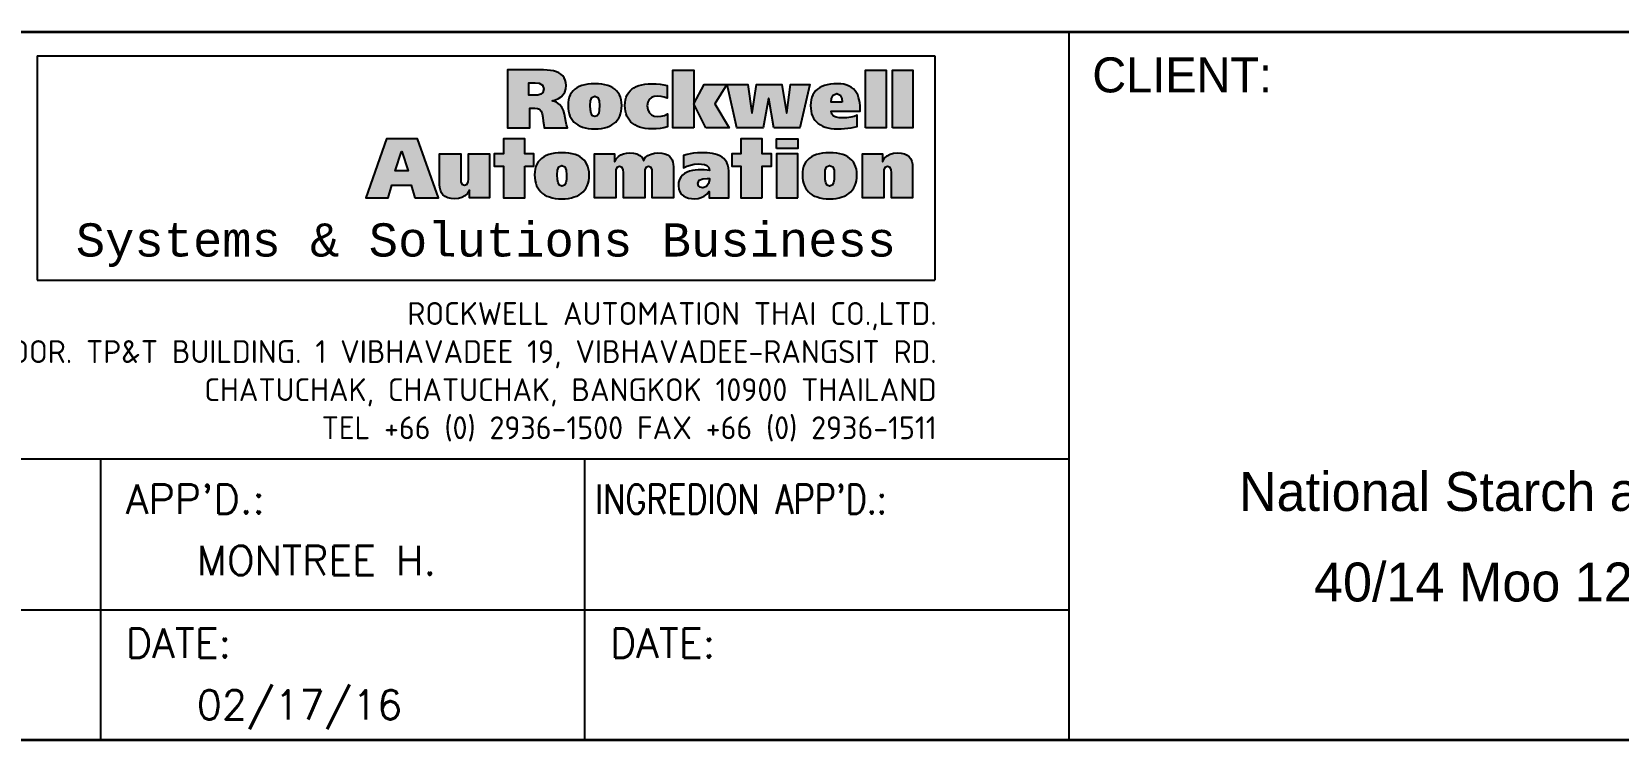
# Model space of a CAD drawing. Header units: inches. Extents: x 564911 to 603980, y 458630 to 507164.
# Drawn here: x 585900 to 586706, y 497172 to 497532 of the extents above; entities that cross this region are included whole.
import ezdxf
from ezdxf.enums import TextEntityAlignment as Align

# ---------------------------------------------------------------- set-up
doc = ezdxf.new("R2010")
doc.units = ezdxf.units.IN
doc.header["$MEASUREMENT"] = 0
for name, color, linetype in [('GT_1', 9, 'Continuous'), ('HELPPOINT', 7, 'Continuous'), ('MEMBER', 7, 'Continuous'), ('RA_LOGO', 2, 'Continuous'), ('TITLE_BOX', 7, 'Continuous')]:
    doc.layers.add(name, color=color, linetype=linetype)
doc.styles.add('BOLD', font='monos.ttf')
doc.styles.add('HTX11', font='O8111901')
doc.styles.add('ISO3098B', font='ISO3098B.shx')
doc.styles.add('ROMANS', font='romans.shx', dxfattribs={"width": 0.85, "height": 25})
doc.styles.add('T1', font='browa.ttf', dxfattribs={"height": 1000})

# ---------------------------------------------------------------- blocks, each defined once
blk = doc.blocks.new('RA_LOGO1')
at = {"layer": 'RA_LOGO', "linetype": 'Continuous'}
h = blk.add_hatch(color=1, dxfattribs=at)
h.paths.add_polyline_path([(0.9874, 0.5394), (1.0174, 0.5394), (1.0327, 0.5383), (1.0455, 0.5332), (1.0552, 0.5213), (1.0608, 0.5052), (1.0647, 0.4839), (1.0678, 0.4607), (1.0705, 0.4386), (1.0737, 0.4205), (1.2134, 0.4205), (1.2075, 0.4389), (1.2031, 0.4597), (1.1993, 0.4818), (1.1949, 0.5041), (1.1889, 0.5257), (1.1803, 0.5454), (1.1659, 0.5622), (1.1467, 0.575), (1.1196, 0.5834), (1.1417, 0.59), (1.1597, 0.5981), (1.1752, 0.6085), (1.1877, 0.6214), (1.197, 0.6369), (1.2029, 0.6552), (1.2049, 0.6766), (1.2036, 0.6938), (1.1999, 0.7092), (1.1938, 0.7226), (1.1853, 0.7341), (1.1747, 0.744), (1.162, 0.7521), (1.1473, 0.7586), (1.1306, 0.7635), (1.112, 0.7669), (1.0917, 0.7689), (1.0697, 0.7696), (0.8533, 0.7696), (0.8533, 0.4205), (0.9874, 0.4205)])
h.paths.add_polyline_path([(0.9814, 0.6174), (0.9814, 0.6916), (1.0184, 0.6916), (1.0439, 0.6893), (1.0631, 0.6789), (1.0707, 0.6555), (1.0661, 0.6348), (1.0538, 0.6233), (1.0364, 0.6184), (1.0164, 0.6174)], flags=16)
h = blk.add_hatch(color=1, dxfattribs=at)
h.paths.add_polyline_path([(1.973, 0.7693), (1.847, 0.7693), (1.847, 0.4205), (1.973, 0.4205), (1.973, 0.5663)])
h.paths.add_polyline_path([(1.974, 0.5663), (2.0451, 0.4205), (2.1871, 0.4205), (2.1006, 0.5663), (2.1733, 0.6814), (2.0358, 0.6814)])
for color, points in [(1, [(3.0073, 0.4205), (3.1302, 0.4205), (3.1302, 0.7693), (3.0073, 0.7693)]), (1, [(3.2917, 0.7693), (3.1688, 0.7693), (3.1688, 0.4205), (3.2917, 0.4205)]), (1, [(1.6967, 0.5748), (1.705, 0.5912), (1.7182, 0.6029), (1.7355, 0.61), (1.7564, 0.6123), (1.7776, 0.6105), (1.7964, 0.6058), (1.8129, 0.5993), (1.8129, 0.6762), (1.7929, 0.6811), (1.7715, 0.6844), (1.7478, 0.6865), (1.7213, 0.6871), (1.6995, 0.6864), (1.6791, 0.6844), (1.6603, 0.6811), (1.6431, 0.6764), (1.6274, 0.6703), (1.6134, 0.6629), (1.6009, 0.6542), (1.59, 0.6442), (1.5808, 0.6328), (1.5732, 0.62), (1.5673, 0.6059), (1.5631, 0.5905), (1.5605, 0.5738), (1.5597, 0.5557), (1.5604, 0.5382), (1.5626, 0.5218), (1.5663, 0.5064), (1.5715, 0.4922), (1.5781, 0.4791), (1.5862, 0.4671), (1.5956, 0.4563), (1.6065, 0.4468), (1.6188, 0.4384), (1.6325, 0.4312), (1.6476, 0.4253), (1.664, 0.4207), (1.6818, 0.4174), (1.7009, 0.4154), (1.7213, 0.4147), (1.7479, 0.4155), (1.7717, 0.4178), (1.7938, 0.4219), (1.8149, 0.4277), (1.8149, 0.5051), (1.797, 0.4964), (1.7777, 0.4912), (1.7564, 0.4895), (1.7355, 0.4923), (1.7182, 0.5004), (1.705, 0.5136), (1.6967, 0.5314), (1.6938, 0.5537)]), (1, [(2.2328, 0.4205), (2.3909, 0.4205), (2.4231, 0.5976), (2.4241, 0.5976), (2.4552, 0.4205), (2.6123, 0.4205), (2.6707, 0.6814), (2.5556, 0.6814), (2.5327, 0.5106), (2.5317, 0.5106), (2.5027, 0.6814), (2.3511, 0.6814), (2.3241, 0.5106), (2.3231, 0.5106), (2.298, 0.6814), (2.1744, 0.6814)]), (252, [(0.9563, 0.191), (1.0114, 0.191), (1.0114, 0.2648), (0.9563, 0.2648), (0.9563, 0.3546), (0.8281, 0.3546), (0.8281, 0.2648), (0.7736, 0.2648), (0.7736, 0.191), (0.8281, 0.191), (0.8281, 0), (0.9563, 0)]), (252, [(2.2574, 0), (2.3856, 0), (2.3856, 0.191), (2.4407, 0.191), (2.4407, 0.2654), (2.3856, 0.2654), (2.3856, 0.3546), (2.2574, 0.3546), (2.2574, 0.2654), (2.2029, 0.2654), (2.2029, 0.191), (2.2574, 0.191)]), (252, [(0.7454, 0.2651), (0.6174, 0.2651), (0.6174, 0.1122), (0.6166, 0.096), (0.6106, 0.082), (0.5944, 0.076), (0.5786, 0.082), (0.5728, 0.096), (0.5719, 0.1122), (0.5719, 0.2651), (0.4439, 0.2651), (0.4439, 0.0806), (0.4451, 0.0623), (0.4489, 0.0457), (0.4554, 0.031), (0.4649, 0.0184), (0.4776, 0.0082), (0.4936, 0.0006), (0.5133, -0.0042), (0.5369, -0.0058), (0.5583, -0.0042), (0.5786, 0.0013), (0.5968, 0.0112), (0.6121, 0.0259), (0.6245, 0.0472), (0.6245, 0), (0.7454, 0)]), (252, [(1.5046, 0.1529), (1.5055, 0.169), (1.5114, 0.1831), (1.5276, 0.1891), (1.5434, 0.1831), (1.5493, 0.169), (1.5501, 0.1529), (1.5501, 0), (1.6781, 0), (1.6781, 0.1529), (1.6789, 0.169), (1.6847, 0.1831), (1.7006, 0.1891), (1.7167, 0.1831), (1.7227, 0.169), (1.7235, 0.1529), (1.7235, 0), (1.8515, 0), (1.8515, 0.159), (1.8515, 0.1732), (1.851, 0.1875), (1.8496, 0.2016), (1.847, 0.2153), (1.8428, 0.2282), (1.8364, 0.2399), (1.8275, 0.2502), (1.8156, 0.2588), (1.8004, 0.2653), (1.7813, 0.2694), (1.7581, 0.2709), (1.738, 0.2691), (1.717, 0.2637), (1.6976, 0.2547), (1.6821, 0.242), (1.6725, 0.2247), (1.6629, 0.2424), (1.6487, 0.2552), (1.6308, 0.264), (1.6105, 0.2692), (1.5892, 0.2709), (1.5696, 0.2696), (1.5512, 0.2656), (1.5345, 0.2588), (1.5199, 0.2489), (1.5078, 0.2357), (1.4975, 0.2171), (1.4975, 0.2651), (1.3766, 0.2651), (1.3766, 0), (1.5046, 0)]), (252, [(3.1165, 0.1529), (3.1174, 0.169), (3.1233, 0.1831), (3.1395, 0.1891), (3.1553, 0.1831), (3.1612, 0.169), (3.162, 0.1529), (3.162, 0), (3.29, 0), (3.29, 0.1845), (3.2888, 0.2028), (3.285, 0.2194), (3.2785, 0.2341), (3.269, 0.2467), (3.2564, 0.2569), (3.2403, 0.2645), (3.2206, 0.2692), (3.197, 0.2709), (3.1756, 0.269), (3.1554, 0.2632), (3.1371, 0.2532), (3.1218, 0.2386), (3.1094, 0.2172), (3.1094, 0.2651), (2.9885, 0.2651), (2.9885, 0), (3.1165, 0)])]:
    blk.add_hatch(color=color, dxfattribs=at).paths.add_polyline_path(points)
h = blk.add_hatch(color=1, dxfattribs=at)
h.paths.add_polyline_path([(1.3003, 0.6764), (1.2846, 0.6703), (1.2706, 0.6629), (1.2581, 0.6542), (1.2473, 0.6442), (1.238, 0.6328), (1.2305, 0.62), (1.2245, 0.6059), (1.2203, 0.5905), (1.2177, 0.5738), (1.2169, 0.5557), (1.2176, 0.5382), (1.2199, 0.5218), (1.2236, 0.5064), (1.2287, 0.4922), (1.2353, 0.4791), (1.2434, 0.4671), (1.2528, 0.4563), (1.2637, 0.4468), (1.276, 0.4384), (1.2897, 0.4312), (1.3047, 0.4253), (1.3211, 0.4207), (1.3389, 0.4174), (1.3579, 0.4154), (1.3784, 0.4147), (1.3987, 0.4154), (1.4178, 0.4174), (1.4355, 0.4207), (1.4519, 0.4253), (1.467, 0.4312), (1.4807, 0.4384), (1.493, 0.4468), (1.504, 0.4563), (1.5135, 0.4671), (1.5217, 0.4791), (1.5283, 0.4922), (1.5336, 0.5064), (1.5373, 0.5218), (1.5396, 0.5382), (1.5403, 0.5557), (1.5395, 0.5738), (1.5369, 0.5905), (1.5326, 0.6059), (1.5266, 0.62), (1.5189, 0.6328), (1.5096, 0.6442), (1.4987, 0.6542), (1.4862, 0.6629), (1.472, 0.6703), (1.4564, 0.6764), (1.4391, 0.6811), (1.4204, 0.6844), (1.4001, 0.6864), (1.3784, 0.6871), (1.3565, 0.6864), (1.3362, 0.6844), (1.3175, 0.6811)])
h.paths.add_polyline_path([(1.3605, 0.6045), (1.3784, 0.6123), (1.3964, 0.6045), (1.4044, 0.5842), (1.4062, 0.5557), (1.4052, 0.5293), (1.4014, 0.5083), (1.393, 0.4945), (1.3784, 0.4895), (1.3638, 0.4945), (1.3556, 0.5083), (1.3519, 0.5293), (1.3511, 0.5557), (1.3527, 0.5842)], flags=16)
h = blk.add_hatch(color=1, dxfattribs=at)
h.paths.add_polyline_path([(2.8172, 0.4154), (2.8377, 0.4147), (2.8595, 0.4151), (2.8804, 0.4163), (2.9006, 0.4183), (2.9199, 0.4211), (2.9382, 0.4249), (2.9556, 0.4297), (2.9556, 0.4972), (2.9386, 0.4901), (2.9182, 0.4849), (2.895, 0.4817), (2.8699, 0.4806), (2.8485, 0.4816), (2.8298, 0.4853), (2.8147, 0.4925), (2.8044, 0.5041), (2.8, 0.5209), (2.9746, 0.5209), (2.9746, 0.5364), (2.974, 0.5548), (2.9723, 0.5723), (2.9694, 0.589), (2.9652, 0.6046), (2.9596, 0.6191), (2.9526, 0.6325), (2.9442, 0.6446), (2.9341, 0.6554), (2.9225, 0.6647), (2.9092, 0.6725), (2.8941, 0.6788), (2.8772, 0.6833), (2.8584, 0.6861), (2.8377, 0.6871), (2.8158, 0.6864), (2.7955, 0.6844), (2.7767, 0.681), (2.7594, 0.6763), (2.7438, 0.6703), (2.7297, 0.6629), (2.7172, 0.6542), (2.7064, 0.6441), (2.6972, 0.6327), (2.6896, 0.62), (2.6837, 0.606), (2.6794, 0.5906), (2.6769, 0.5739), (2.676, 0.5558), (2.6768, 0.5383), (2.679, 0.5219), (2.6827, 0.5065), (2.6879, 0.4923), (2.6945, 0.4791), (2.7025, 0.4672), (2.712, 0.4564), (2.7228, 0.4468), (2.7351, 0.4384), (2.7488, 0.4312), (2.7639, 0.4253), (2.7803, 0.4207), (2.7981, 0.4174)])
h.paths.add_polyline_path([(2.7995, 0.5759), (2.8012, 0.5982), (2.8115, 0.6183), (2.8337, 0.627), (2.8546, 0.6182), (2.8635, 0.598), (2.8654, 0.5759)], flags=16)
h = blk.add_hatch(color=252, dxfattribs=at)
h.paths.add_polyline_path([(0.2724, 0.0767), (0.2957, 0), (0.4385, 0), (0.312, 0.3547), (0.1245, 0.3547), (0, 0), (0.1357, 0), (0.1575, 0.0767)])
h.paths.add_polyline_path([(0.2554, 0.1618), (0.1766, 0.1618), (0.2162, 0.2802)], flags=16)
h = blk.add_hatch(color=252, dxfattribs=at)
h.paths.add_polyline_path([(2.4711, 0), (2.5991, 0), (2.5991, 0.2645), (2.4711, 0.2645)])
h.paths.add_polyline_path([(2.5991, 0.2959), (2.5991, 0.3545), (2.4711, 0.3545), (2.4711, 0.2959)])
h = blk.add_hatch(color=252, dxfattribs=at)
h.paths.add_polyline_path([(1.14, -0.0031), (1.1594, -0.0052), (1.1801, -0.0058), (1.2008, -0.0052), (1.2202, -0.0031), (1.2382, 0.0003), (1.2549, 0.005), (1.2702, 0.0109), (1.2841, 0.0182), (1.2966, 0.0267), (1.3078, 0.0365), (1.3175, 0.0474), (1.3257, 0.0596), (1.3325, 0.0729), (1.3378, 0.0873), (1.3416, 0.1029), (1.3439, 0.1196), (1.3447, 0.1374), (1.3438, 0.1558), (1.3412, 0.1728), (1.3368, 0.1884), (1.3307, 0.2027), (1.3229, 0.2157), (1.3135, 0.2273), (1.3024, 0.2375), (1.2897, 0.2464), (1.2753, 0.2539), (1.2594, 0.26), (1.2419, 0.2648), (1.2228, 0.2682), (1.2022, 0.2702), (1.1801, 0.2709), (1.158, 0.2702), (1.1373, 0.2682), (1.1183, 0.2648), (1.1008, 0.26), (1.0849, 0.2539), (1.0706, 0.2464), (1.058, 0.2375), (1.0469, 0.2273), (1.0376, 0.2157), (1.0299, 0.2027), (1.0239, 0.1884), (1.0195, 0.1728), (1.017, 0.1558), (1.0161, 0.1374), (1.0168, 0.1196), (1.0191, 0.1029), (1.0229, 0.0873), (1.0281, 0.0729), (1.0348, 0.0596), (1.043, 0.0474), (1.0526, 0.0365), (1.0637, 0.0267), (1.0761, 0.0182), (1.09, 0.0109), (1.1053, 0.005), (1.122, 0.0003)])
h.paths.add_polyline_path([(1.1654, 0.0752), (1.157, 0.0893), (1.1533, 0.1105), (1.1524, 0.1374), (1.1541, 0.1663), (1.162, 0.187), (1.1801, 0.1949), (1.1984, 0.187), (1.2066, 0.1663), (1.2084, 0.1374), (1.2075, 0.1105), (1.2035, 0.0893), (1.195, 0.0752), (1.1801, 0.0702)], flags=16)
h = blk.add_hatch(color=252, dxfattribs=at)
h.paths.add_polyline_path([(1.883, 0.0525), (1.8891, 0.0363), (1.8986, 0.0229), (1.911, 0.0122), (1.9256, 0.0041), (1.942, -0.0015), (1.9597, -0.0048), (1.978, -0.0058), (1.9991, -0.0042), (2.0188, 0.001), (2.0366, 0.0098), (2.052, 0.0222), (2.0653, 0.0397), (2.0653, 0), (2.1843, 0), (2.1843, 0.1608), (2.183, 0.1803), (2.1791, 0.1974), (2.1731, 0.2123), (2.1649, 0.225), (2.155, 0.2358), (2.1435, 0.2448), (2.1307, 0.2522), (2.1167, 0.2581), (2.1018, 0.2627), (2.0863, 0.266), (2.0704, 0.2684), (2.0542, 0.2699), (2.0381, 0.2707), (2.0222, 0.2709), (1.9952, 0.2704), (1.9727, 0.2686), (1.9525, 0.2657), (1.9328, 0.2614), (1.9114, 0.2557), (1.9114, 0.1813), (1.9317, 0.1903), (1.9537, 0.1975), (1.9767, 0.2023), (1.9999, 0.204), (2.0191, 0.2033), (2.0373, 0.2003), (2.0526, 0.1939), (2.0632, 0.1826), (2.0674, 0.1654), (2.0532, 0.1667), (2.0358, 0.1682), (2.0176, 0.1689), (2.0001, 0.1685), (1.9825, 0.167), (1.9652, 0.1643), (1.9485, 0.1602), (1.9328, 0.1543), (1.9185, 0.1466), (1.906, 0.1367), (1.8955, 0.1245), (1.8877, 0.1098), (1.8826, 0.0922), (1.8809, 0.0717)])
h.paths.add_polyline_path([(1.9978, 0.0864), (2.0067, 0.1063), (2.0282, 0.1146), (2.0547, 0.1163), (2.0674, 0.1163), (2.0674, 0.1082), (2.063, 0.0858), (2.0498, 0.0682), (2.0278, 0.061), (2.0112, 0.0636), (2.0012, 0.0717)], flags=16)
h = blk.add_hatch(color=252, dxfattribs=at)
h.paths.add_polyline_path([(2.7506, -0.0031), (2.77, -0.0052), (2.7907, -0.0058), (2.8114, -0.0052), (2.8308, -0.0031), (2.8488, 0.0003), (2.8655, 0.005), (2.8808, 0.0109), (2.8947, 0.0182), (2.9073, 0.0267), (2.9184, 0.0365), (2.9281, 0.0474), (2.9363, 0.0596), (2.9431, 0.0729), (2.9484, 0.0873), (2.9522, 0.1029), (2.9545, 0.1196), (2.9553, 0.1374), (2.9544, 0.1558), (2.9518, 0.1728), (2.9474, 0.1884), (2.9413, 0.2027), (2.9335, 0.2157), (2.9241, 0.2273), (2.913, 0.2375), (2.9003, 0.2464), (2.8859, 0.2539), (2.87, 0.26), (2.8525, 0.2648), (2.8334, 0.2682), (2.8128, 0.2702), (2.7907, 0.2709), (2.7686, 0.2702), (2.7479, 0.2682), (2.7289, 0.2648), (2.7114, 0.26), (2.6955, 0.2539), (2.6812, 0.2464), (2.6686, 0.2375), (2.6575, 0.2273), (2.6482, 0.2157), (2.6405, 0.2027), (2.6345, 0.1884), (2.6302, 0.1728), (2.6276, 0.1558), (2.6267, 0.1374), (2.6274, 0.1196), (2.6297, 0.1029), (2.6335, 0.0873), (2.6387, 0.0729), (2.6454, 0.0596), (2.6536, 0.0474), (2.6632, 0.0365), (2.6743, 0.0267), (2.6867, 0.0182), (2.7006, 0.0109), (2.7159, 0.005), (2.7326, 0.0003)])
h.paths.add_polyline_path([(2.776, 0.0752), (2.7676, 0.0893), (2.7639, 0.1105), (2.763, 0.1374), (2.7647, 0.1663), (2.7726, 0.187), (2.7907, 0.1949), (2.8091, 0.187), (2.8172, 0.1663), (2.819, 0.1374), (2.8181, 0.1105), (2.8141, 0.0893), (2.8056, 0.0752), (2.7907, 0.0702)], flags=16)
at = {"layer": 'RA_LOGO', "color": 1, "linetype": 'Continuous'}
for points in [[(1.1473, 0.7586), (1.1306, 0.7635), (1.112, 0.7669), (1.0917, 0.7689), (1.0697, 0.7696), (0.8533, 0.7696), (0.8533, 0.4205), (0.9874, 0.4205), (0.9874, 0.5394), (1.0174, 0.5394), (1.0327, 0.5383), (1.0455, 0.5332), (1.0552, 0.5213), (1.0608, 0.5052), (1.0647, 0.4839), (1.0678, 0.4607), (1.0705, 0.4386), (1.0737, 0.4205), (1.2134, 0.4205), (1.2075, 0.4389), (1.2031, 0.4597), (1.1993, 0.4818), (1.1949, 0.5041), (1.1889, 0.5257), (1.1803, 0.5454), (1.1659, 0.5622), (1.1467, 0.575), (1.1213, 0.5829), (1.1213, 0.5839), (1.1417, 0.59), (1.1597, 0.5981), (1.1752, 0.6085), (1.1877, 0.6214), (1.197, 0.6369), (1.2029, 0.6552), (1.2049, 0.6766), (1.2036, 0.6938), (1.1999, 0.7092), (1.1938, 0.7226), (1.1853, 0.7341), (1.1747, 0.744), (1.162, 0.7521)], [(1.973, 0.4205), (1.847, 0.4205), (1.847, 0.7693), (1.973, 0.7693), (1.973, 0.5663), (1.974, 0.5663), (1.973, 0.5663)], [(3.0073, 0.4205), (3.0073, 0.7693), (3.1302, 0.7693), (3.1302, 0.4205)], [(3.1688, 0.4205), (3.1688, 0.7693), (3.2917, 0.7693), (3.2917, 0.4205)], [(1.0164, 0.6174), (0.9814, 0.6174), (0.9814, 0.6916), (1.0184, 0.6916), (1.0439, 0.6893), (1.0631, 0.6789), (1.0707, 0.6555), (1.0661, 0.6348), (1.0538, 0.6233), (1.0364, 0.6184)], [(1.4564, 0.6764), (1.4391, 0.6811), (1.4204, 0.6844), (1.4001, 0.6864), (1.3784, 0.6871), (1.3565, 0.6864), (1.3362, 0.6844), (1.3175, 0.6811), (1.3003, 0.6764), (1.2846, 0.6703), (1.2706, 0.6629), (1.2581, 0.6542), (1.2473, 0.6442), (1.238, 0.6328), (1.2305, 0.62), (1.2245, 0.6059), (1.2203, 0.5905), (1.2177, 0.5738), (1.2169, 0.5557), (1.2169, 0.5557), (1.2176, 0.5382), (1.2199, 0.5218), (1.2236, 0.5064), (1.2287, 0.4922), (1.2353, 0.4791), (1.2434, 0.4671), (1.2528, 0.4563), (1.2637, 0.4468), (1.276, 0.4384), (1.2897, 0.4312), (1.3047, 0.4253), (1.3211, 0.4207), (1.3389, 0.4174), (1.3579, 0.4154), (1.3784, 0.4147), (1.3987, 0.4154), (1.4178, 0.4174), (1.4355, 0.4207), (1.4519, 0.4253), (1.467, 0.4312), (1.4807, 0.4384), (1.493, 0.4468), (1.504, 0.4563), (1.5135, 0.4671), (1.5217, 0.4791), (1.5283, 0.4922), (1.5336, 0.5064), (1.5373, 0.5218), (1.5396, 0.5382), (1.5403, 0.5557), (1.5395, 0.5738), (1.5369, 0.5905), (1.5326, 0.6059), (1.5266, 0.62), (1.5189, 0.6328), (1.5096, 0.6442), (1.4987, 0.6542), (1.4862, 0.6629), (1.472, 0.6703)], [(1.6791, 0.6844), (1.6995, 0.6864), (1.7213, 0.6871), (1.7478, 0.6865), (1.7715, 0.6844), (1.7929, 0.6811), (1.8129, 0.6762), (1.8129, 0.5993), (1.7964, 0.6058), (1.7776, 0.6105), (1.7564, 0.6123), (1.7355, 0.61), (1.7182, 0.6029), (1.705, 0.5912), (1.6967, 0.5748), (1.6938, 0.5537), (1.6967, 0.5314), (1.705, 0.5136), (1.7182, 0.5004), (1.7355, 0.4923), (1.7564, 0.4895), (1.7777, 0.4912), (1.797, 0.4964), (1.8149, 0.5051), (1.8149, 0.4277), (1.7938, 0.4219), (1.7717, 0.4178), (1.7479, 0.4155), (1.7213, 0.4147), (1.7009, 0.4154), (1.6818, 0.4174), (1.664, 0.4207), (1.6476, 0.4253), (1.6325, 0.4312), (1.6188, 0.4384), (1.6065, 0.4468), (1.5956, 0.4563), (1.5862, 0.4671), (1.5781, 0.4791), (1.5715, 0.4922), (1.5663, 0.5064), (1.5626, 0.5218), (1.5604, 0.5382), (1.5597, 0.5557), (1.5605, 0.5738), (1.5631, 0.5905), (1.5673, 0.6059), (1.5732, 0.62), (1.5808, 0.6328), (1.59, 0.6442), (1.6009, 0.6542), (1.6134, 0.6629), (1.6274, 0.6703), (1.6431, 0.6764), (1.6603, 0.6811)], [(2.0451, 0.4205), (1.974, 0.5663), (2.0358, 0.6814), (2.1733, 0.6814), (2.1006, 0.5663), (2.1871, 0.4205)], [(2.4552, 0.4205), (2.4241, 0.5976), (2.4231, 0.5976), (2.3909, 0.4205), (2.2328, 0.4205), (2.1744, 0.6814), (2.298, 0.6814), (2.3231, 0.5106), (2.3241, 0.5106), (2.3511, 0.6814), (2.5027, 0.6814), (2.5317, 0.5106), (2.5327, 0.5106), (2.5556, 0.6814), (2.6707, 0.6814), (2.6123, 0.4205)], [(2.8172, 0.4154), (2.8377, 0.4147), (2.8595, 0.4151), (2.8804, 0.4163), (2.9006, 0.4183), (2.9199, 0.4211), (2.9382, 0.4249), (2.9556, 0.4297), (2.9556, 0.4972), (2.9386, 0.4901), (2.9182, 0.4849), (2.895, 0.4817), (2.8699, 0.4806), (2.8485, 0.4816), (2.8298, 0.4853), (2.8147, 0.4925), (2.8044, 0.5041), (2.8, 0.5209), (2.9746, 0.5209), (2.9746, 0.5364), (2.974, 0.5548), (2.9723, 0.5723), (2.9694, 0.589), (2.9652, 0.6046), (2.9596, 0.6191), (2.9526, 0.6325), (2.9442, 0.6446), (2.9341, 0.6554), (2.9225, 0.6647), (2.9092, 0.6725), (2.8941, 0.6788), (2.8772, 0.6833), (2.8584, 0.6861), (2.8377, 0.6871), (2.8158, 0.6864), (2.7955, 0.6844), (2.7767, 0.681), (2.7594, 0.6763), (2.7438, 0.6703), (2.7297, 0.6629), (2.7172, 0.6542), (2.7064, 0.6441), (2.6972, 0.6327), (2.6896, 0.62), (2.6837, 0.606), (2.6794, 0.5906), (2.6769, 0.5739), (2.676, 0.5558), (2.676, 0.5558), (2.6768, 0.5383), (2.679, 0.5219), (2.6827, 0.5065), (2.6879, 0.4923), (2.6945, 0.4791), (2.7025, 0.4672), (2.712, 0.4564), (2.7228, 0.4468), (2.7351, 0.4384), (2.7488, 0.4312), (2.7639, 0.4253), (2.7803, 0.4207), (2.7981, 0.4174)], [(1.3511, 0.5557), (1.3527, 0.5842), (1.3605, 0.6045), (1.3784, 0.6123), (1.3964, 0.6045), (1.4044, 0.5842), (1.4062, 0.5557), (1.4052, 0.5293), (1.4014, 0.5083), (1.393, 0.4945), (1.3784, 0.4895), (1.3638, 0.4945), (1.3556, 0.5083), (1.3519, 0.5293)], [(2.8654, 0.5759), (2.7995, 0.5759), (2.8012, 0.5982), (2.8115, 0.6183), (2.8337, 0.627), (2.8546, 0.6182), (2.8635, 0.598)]]:
    blk.add_lwpolyline(points, close=True, dxfattribs=at)
at = {"layer": 'RA_LOGO', "color": 252, "linetype": 'Continuous'}
for points in [[(0.2957, 0), (0.4385, 0), (0.312, 0.3547), (0.1245, 0.3547), (0, 0), (0.1357, 0), (0.1575, 0.0767), (0.2724, 0.0767)], [(0.9563, 0.191), (1.0114, 0.191), (1.0114, 0.2648), (0.9563, 0.2648), (0.9563, 0.3546), (0.8281, 0.3546), (0.8281, 0.2648), (0.7736, 0.2648), (0.7736, 0.191), (0.8281, 0.191), (0.8281, 0), (0.9563, 0)], [(2.3856, 0), (2.3856, 0.191), (2.4407, 0.191), (2.4407, 0.2654), (2.3856, 0.2654), (2.3856, 0.3546), (2.2574, 0.3546), (2.2574, 0.2654), (2.2029, 0.2654), (2.2029, 0.191), (2.2574, 0.191), (2.2574, 0)], [(2.4711, 0.2959), (2.4711, 0.3545), (2.5991, 0.3545), (2.5991, 0.2959)], [(0.2157, 0.2787), (0.2168, 0.2787), (0.2554, 0.1618), (0.1766, 0.1618)], [(0.4554, 0.031), (0.4489, 0.0457), (0.4451, 0.0623), (0.4439, 0.0806), (0.4439, 0.2651), (0.5719, 0.2651), (0.5719, 0.1122), (0.5728, 0.096), (0.5786, 0.082), (0.5944, 0.076), (0.6106, 0.082), (0.6166, 0.096), (0.6174, 0.1122), (0.6174, 0.2651), (0.7454, 0.2651), (0.7454, 0), (0.6245, 0), (0.6245, 0.0455), (0.6235, 0.0455), (0.6121, 0.0259), (0.5968, 0.0112), (0.5786, 0.0013), (0.5583, -0.0042), (0.5369, -0.0058), (0.5133, -0.0042), (0.4936, 0.0006), (0.4776, 0.0082), (0.4649, 0.0184)], [(1.158, 0.2702), (1.1373, 0.2682), (1.1183, 0.2648), (1.1008, 0.26), (1.0849, 0.2539), (1.0706, 0.2464), (1.058, 0.2375), (1.0469, 0.2273), (1.0376, 0.2157), (1.0299, 0.2027), (1.0239, 0.1884), (1.0195, 0.1728), (1.017, 0.1558), (1.0161, 0.1374), (1.0161, 0.1374), (1.0168, 0.1196), (1.0191, 0.1029), (1.0229, 0.0873), (1.0281, 0.0729), (1.0348, 0.0596), (1.043, 0.0474), (1.0526, 0.0365), (1.0637, 0.0267), (1.0761, 0.0182), (1.09, 0.0109), (1.1053, 0.005), (1.122, 0.0003), (1.14, -0.0031), (1.1594, -0.0052), (1.1801, -0.0058), (1.2008, -0.0052), (1.2202, -0.0031), (1.2382, 0.0003), (1.2549, 0.005), (1.2702, 0.0109), (1.2841, 0.0182), (1.2966, 0.0267), (1.3078, 0.0365), (1.3175, 0.0474), (1.3257, 0.0596), (1.3325, 0.0729), (1.3378, 0.0873), (1.3416, 0.1029), (1.3439, 0.1196), (1.3447, 0.1374), (1.3447, 0.1374), (1.3438, 0.1558), (1.3412, 0.1728), (1.3368, 0.1884), (1.3307, 0.2027), (1.3229, 0.2157), (1.3135, 0.2273), (1.3024, 0.2375), (1.2897, 0.2464), (1.2753, 0.2539), (1.2594, 0.26), (1.2419, 0.2648), (1.2228, 0.2682), (1.2022, 0.2702), (1.1801, 0.2709), (1.1801, 0.2709)], [(1.1524, 0.1374), (1.1541, 0.1663), (1.162, 0.187), (1.1801, 0.1949), (1.1984, 0.187), (1.2066, 0.1663), (1.2084, 0.1374), (1.2075, 0.1105), (1.2035, 0.0893), (1.195, 0.0752), (1.1801, 0.0702), (1.1654, 0.0752), (1.157, 0.0893), (1.1533, 0.1105)], [(1.5493, 0.169), (1.5434, 0.1831), (1.5276, 0.1891), (1.5114, 0.1831), (1.5055, 0.169), (1.5046, 0.1529), (1.5046, 0), (1.3766, 0), (1.3766, 0.2651), (1.4975, 0.2651), (1.4975, 0.2189), (1.4985, 0.2189), (1.5078, 0.2357), (1.5199, 0.2489), (1.5345, 0.2588), (1.5512, 0.2656), (1.5696, 0.2696), (1.5892, 0.2709), (1.6105, 0.2692), (1.6308, 0.264), (1.6487, 0.2552), (1.6629, 0.2424), (1.672, 0.2256), (1.673, 0.2256), (1.6821, 0.242), (1.6976, 0.2547), (1.717, 0.2637), (1.738, 0.2691), (1.7581, 0.2709), (1.7813, 0.2694), (1.8004, 0.2653), (1.8156, 0.2588), (1.8275, 0.2502), (1.8364, 0.2399), (1.8428, 0.2282), (1.847, 0.2153), (1.8496, 0.2016), (1.851, 0.1875), (1.8515, 0.1732), (1.8515, 0.159), (1.8515, 0), (1.7235, 0), (1.7235, 0.1529), (1.7227, 0.169), (1.7167, 0.1831), (1.7006, 0.1891), (1.6847, 0.1831), (1.6789, 0.169), (1.6781, 0.1529), (1.6781, 0), (1.5501, 0), (1.5501, 0.1529)], [(1.9727, 0.2686), (1.9525, 0.2657), (1.9328, 0.2614), (1.9114, 0.2557), (1.9114, 0.1813), (1.9317, 0.1903), (1.9537, 0.1975), (1.9767, 0.2023), (1.9999, 0.204), (2.0191, 0.2033), (2.0373, 0.2003), (2.0526, 0.1939), (2.0632, 0.1826), (2.0674, 0.1654), (2.0532, 0.1667), (2.0358, 0.1682), (2.0176, 0.1689), (2.0001, 0.1685), (1.9825, 0.167), (1.9652, 0.1643), (1.9485, 0.1602), (1.9328, 0.1543), (1.9185, 0.1466), (1.906, 0.1367), (1.8955, 0.1245), (1.8877, 0.1098), (1.8826, 0.0922), (1.8809, 0.0717), (1.8809, 0.0717), (1.883, 0.0525), (1.8891, 0.0363), (1.8986, 0.0229), (1.911, 0.0122), (1.9256, 0.0041), (1.942, -0.0015), (1.9597, -0.0048), (1.978, -0.0058), (1.9991, -0.0042), (2.0188, 0.001), (2.0366, 0.0098), (2.052, 0.0222), (2.0643, 0.0383), (2.0653, 0.0383), (2.0653, 0), (2.1843, 0), (2.1843, 0.1608), (2.183, 0.1803), (2.1791, 0.1974), (2.1731, 0.2123), (2.1649, 0.225), (2.155, 0.2358), (2.1435, 0.2448), (2.1307, 0.2522), (2.1167, 0.2581), (2.1018, 0.2627), (2.0863, 0.266), (2.0704, 0.2684), (2.0542, 0.2699), (2.0381, 0.2707), (2.0222, 0.2709), (1.9952, 0.2704)], [(2.5991, 0), (2.5991, 0.2645), (2.4711, 0.2645), (2.4711, 0)], [(2.87, 0.26), (2.8525, 0.2648), (2.8334, 0.2682), (2.8128, 0.2702), (2.7907, 0.2709), (2.7686, 0.2702), (2.7479, 0.2682), (2.7289, 0.2648), (2.7114, 0.26), (2.6955, 0.2539), (2.6812, 0.2464), (2.6686, 0.2375), (2.6575, 0.2273), (2.6482, 0.2157), (2.6405, 0.2027), (2.6345, 0.1884), (2.6302, 0.1728), (2.6276, 0.1558), (2.6267, 0.1374), (2.6267, 0.1374), (2.6274, 0.1196), (2.6297, 0.1029), (2.6335, 0.0873), (2.6387, 0.0729), (2.6454, 0.0596), (2.6536, 0.0474), (2.6632, 0.0365), (2.6743, 0.0267), (2.6867, 0.0182), (2.7006, 0.0109), (2.7159, 0.005), (2.7326, 0.0003), (2.7506, -0.0031), (2.77, -0.0052), (2.7907, -0.0058), (2.8114, -0.0052), (2.8308, -0.0031), (2.8488, 0.0003), (2.8655, 0.005), (2.8808, 0.0109), (2.8947, 0.0182), (2.9073, 0.0267), (2.9184, 0.0365), (2.9281, 0.0474), (2.9363, 0.0596), (2.9431, 0.0729), (2.9484, 0.0873), (2.9522, 0.1029), (2.9545, 0.1196), (2.9553, 0.1374), (2.9553, 0.1374), (2.9544, 0.1558), (2.9518, 0.1728), (2.9474, 0.1884), (2.9413, 0.2027), (2.9335, 0.2157), (2.9241, 0.2273), (2.913, 0.2375), (2.9003, 0.2464), (2.8859, 0.2539)], [(2.763, 0.1374), (2.7647, 0.1663), (2.7726, 0.187), (2.7907, 0.1949), (2.8091, 0.187), (2.8172, 0.1663), (2.819, 0.1374), (2.8181, 0.1105), (2.8141, 0.0893), (2.8056, 0.0752), (2.7907, 0.0702), (2.776, 0.0752), (2.7676, 0.0893), (2.7639, 0.1105)], [(3.1174, 0.169), (3.1165, 0.1529), (3.1165, 0), (2.9885, 0), (2.9885, 0.2651), (3.1094, 0.2651), (3.1094, 0.2189), (3.1104, 0.2189), (3.1218, 0.2386), (3.1371, 0.2532), (3.1554, 0.2632), (3.1756, 0.269), (3.197, 0.2709), (3.2206, 0.2692), (3.2403, 0.2645), (3.2564, 0.2569), (3.269, 0.2467), (3.2785, 0.2341), (3.285, 0.2194), (3.2888, 0.2028), (3.29, 0.1845), (3.29, 0), (3.162, 0), (3.162, 0.1529), (3.1612, 0.169), (3.1553, 0.1831), (3.1395, 0.1891), (3.1233, 0.1831)], [(2.0674, 0.1082), (2.063, 0.0858), (2.0498, 0.0682), (2.0278, 0.061), (2.0112, 0.0636), (2.0012, 0.0717), (1.9978, 0.0864), (2.0067, 0.1063), (2.0282, 0.1146), (2.0547, 0.1163), (2.0674, 0.1163)]]:
    blk.add_lwpolyline(points, close=True, dxfattribs=at)
blk = doc.blocks.new('TPA')
at = {"color": 0}
for p, q in [((565225.5, 502262.62), (565225.5, 502158.97)), ((565225.5, 502262.62), (565640.07, 502262.62)), ((565640.07, 502262.62), (565640.07, 502158.97)), ((565225.5, 502158.97), (565640.07, 502158.97))]:
    blk.add_line(p, q, dxfattribs=at)
at = {"layer": 'GT_1', "color": 4, "flags": 128}
for points in [[(565702.07, 501946.36), (565702.07, 502273.81)], [(565702.07, 502076.27), (564807.73, 502076.27)], [(565254.9, 501946.36), (565254.9, 502076.27)], [(565478.49, 501946.36), (565478.49, 502076.27)], [(565702.07, 502006.44), (564807.73, 502006.44)]]:
    blk.add_lwpolyline(points, dxfattribs=at)
at = {"layer": 'HELPPOINT', "color": 4, "lineweight": 35}
blk.add_line((567131.02, 501946.36), (562706.81, 501946.36), dxfattribs=at)
blk.add_line((567131.02, 501946.36), (562706.81, 501946.36), dxfattribs=at)
at = {"layer": 'MEMBER', "color": 4, "lineweight": 35}
blk.add_line((562706.81, 502273.81), (567131.02, 502273.81), dxfattribs=at)
blk.add_line((562706.81, 502273.81), (567131.02, 502273.81), dxfattribs=at)
at = {"color": 0, "xscale": 76.7727272878401, "yscale": 76.77272728795651, "zscale": 76.772727288}
blk.add_blockref('RA_LOGO1', (565377.22, 502197.05), dxfattribs=at)
at = {"color": 0, "insert": (565243.33, 502185.27), "char_height": 15.3545, "width": 438.2716, "attachment_point": 1, "style": 'BOLD'}
blk.add_mtext('{\\W1.04;Systems & Solutions Business}', dxfattribs=at)
at = {"color": 4, "insert": (565640.94, 502148.86), "char_height": 10.55707, "width": 527.8536, "attachment_point": 3, "style": 'ISO3098B'}
blk.add_mtext('ROCKWELL AUTOMATION THAI CO.,LTD.\\P22 FLOOR. TP&T BUILDING. 1 VIBHAVADEE 19, VIBHAVADEE-RANGSIT RD. CHATUCHAK, CHATUCHAK, BANGKOK 10900 THAILAND\\PTEL +66 (0) 2936-1500 FAX +66 (0) 2936-1511', dxfattribs=at)
at = {"style": 'HTX11'}
for tag, p in [('A', (566704.26, 502037.07)), ('B', (567038.18, 501963.25))]:
    blk.add_attdef(tag, text='', height=16.84, dxfattribs=at).set_placement(p, align=Align.MIDDLE_CENTER)
at = {"layer": 'GT_1', "color": 4, "style": 'HTX11'}
blk.add_text('CLIENT:', height=16.194, dxfattribs=at).set_placement((565712.81, 502245.77))
at = {"layer": 'MEMBER', "color": 4, "ltscale": 0.8, "style": 'ROMANS'}
for s, p in [("APP'D.:", (565266.48, 502051.06)), ('MONTREE H.', (565299.24, 502022.73)), ('DATE:', (565266.48, 501984.52)), ('DATE:', (565490.06, 501984.52)), ('02/17/16', (565299.24, 501956.02))]:
    blk.add_text(s, height=13.495, dxfattribs=at).set_placement(p)
at = {"layer": 'MEMBER', "color": 4, "ltscale": 0.8, "style": 'ROMANS', "width": 0.8}
blk.add_text("INGREDION APP'D.:", height=13.4948, dxfattribs=at).set_placement((565483.25, 502051.06))
at = {"layer": 'TITLE_BOX', "color": 7, "linetype": 'ByBlock', "style": 'T1'}
for s, p in [('National Starch and Chemical (Thailand) Limited', (566298.27, 502052.33)), ('40/14 Moo 12, Bangna Trad Road Bangkaew', (566298.27, 502010.5))]:
    blk.add_text(s, height=18, dxfattribs=at).set_placement(p, align=Align.RIGHT)

msp = doc.modelspace()

# ---------------------------------------------------------------- block references
at = {"xscale": 1.099999999998545, "yscale": 1.099999999998545, "zscale": 1.1}
msp.add_blockref('TPA', (-35844.86445, -54968.83293), dxfattribs=at)

doc.saveas('drawing.dxf')
